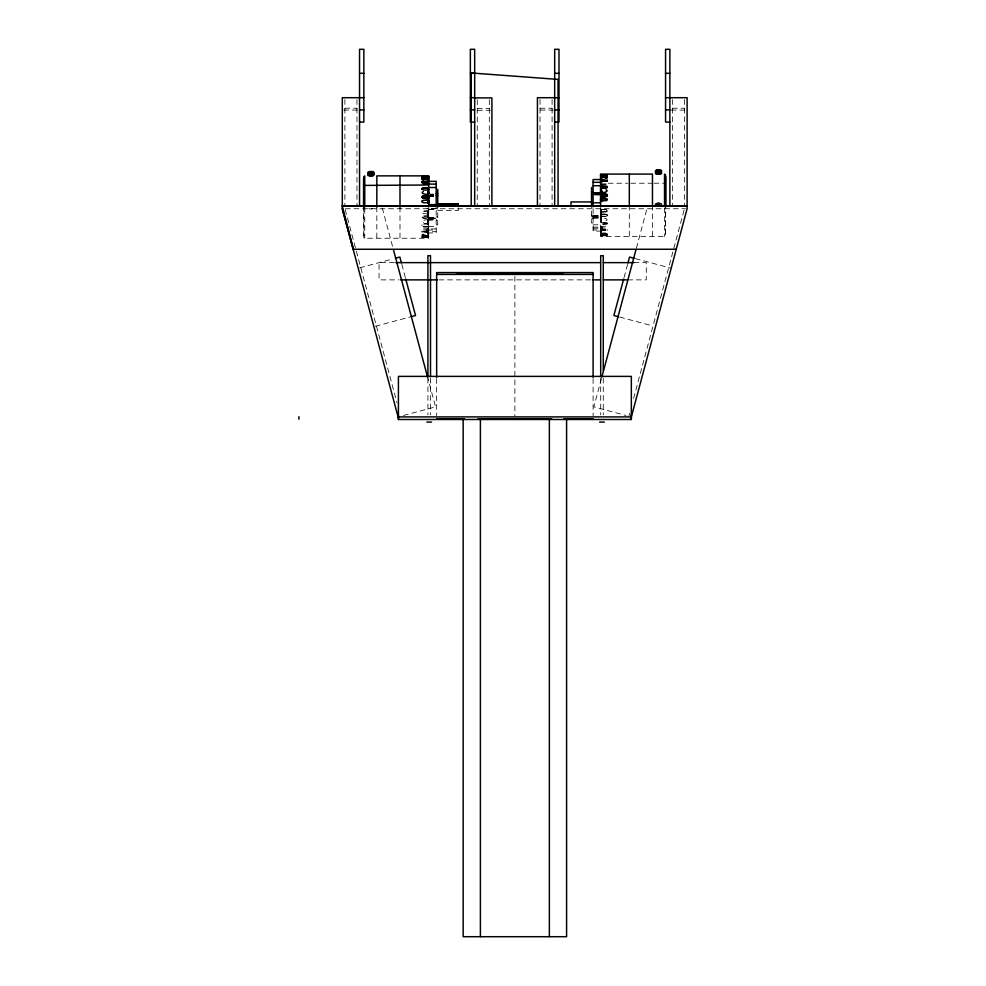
<?xml version="1.0" encoding="UTF-8"?>
<svg xmlns="http://www.w3.org/2000/svg" width="986" height="986" viewBox="0 0 986 986"><rect width="100%" height="100%" fill="white"/><g stroke="black" fill="none" stroke-linecap="round" stroke-linejoin="round"><path stroke-width="0.74" stroke-dasharray="4.93 3.7" d="M607.29 211.164L606.291 209.698L606.932 210.055M428.713 224.118C420.061 221.357 420.024 229.109 428.713 226.398M607.339 223.267L605.885 224.623L600.585 224.623M624.064 277.522L627.589 264.371M601.423 378.686L593.868 406.873L625.925 415.463M636.401 248.139L647.124 208.083M628.834 416.24L629.635 413.27M633.616 398.393L684.617 208.083M428.713 230.662L421.946 231.439L428.713 232.055M422.131 235.95L423.006 236.751L428.713 236.788M607.154 211.423L600.585 212.113M428.713 215.86L423.401 215.835L421.996 217.487L421.996 216.723L423.401 218.374L437.735 218.362M428.713 226.028C420.209 227.791 420.233 222.688 428.713 224.451M607.29 223.477L600.585 224.241M600.585 230.909L607.339 230.157L600.585 229.405M428.713 216.094L422.131 216.476M591.551 216.575L605.885 216.587C609.521 216.094 604.208 212.594 607.154 214.96M423.401 236.726L421.946 236.886L427.739 237.047M428.713 237.663L421.946 237.503L428.713 237.343M421.996 235.642L427.739 235.272M606.932 234.261L606.291 233.522L601.546 233.485M600.585 235.001L607.29 234.631L606.291 234.101M428.713 231.192L421.946 231.932L428.713 232.684M600.585 230.428L607.339 229.664L600.585 228.875M593.104 216.328L606.932 216.168M600.585 207.738L600.585 236.467L664.527 236.467L665.488 235.876L665.488 205.273M372.807 208.403L370.81 209.143L368.813 208.403M359.73 267.81L392.625 258.998M375.383 326.267L409.732 317.061M403.496 415.463L435.553 406.873L427.998 378.686M606.932 234.249L601.546 234.421M428.713 211.25C425.188 209.34 420.714 212.421 422.353 213.444M601.546 212.039L606.291 212.015M601.546 235.272L607.339 235.112L605.885 234.951M600.585 235.888L607.339 235.716L600.585 235.555M605.885 220.864C610.371 218.978 601.842 216.982 600.585 218.596M428.713 235.851L421.996 236.418M423.401 234.064L421.996 234.643L428.713 235.013M344.89 108.213L356.957 108.213M540.02 108.213L552.086 108.213M672.452 108.213L684.518 108.213M477.249 108.411L489.315 108.411M343.744 110.062L358.115 110.062M540.303 110.062L553.232 110.062M671.306 110.062L685.677 110.062M477.544 110.259L490.473 110.259M608.14 183.223L627.786 183.223M630.744 183.223L652.461 183.223M653.965 183.223L664.527 183.223M594.595 192.406L600.585 192.529M594.595 192.726L600.585 192.726M594.595 192.985L600.585 192.985M594.595 193.281L600.585 193.281M594.595 193.601L600.585 193.601M594.595 193.922L600.585 193.922M430.204 194.18L433.298 194.18M430.204 194.304L433.298 194.304M594.595 194.217L600.585 194.217M430.204 194.501L433.298 194.501M594.595 194.476L600.585 194.476M430.204 194.76L433.298 194.76M594.595 194.797L600.585 194.797M594.595 194.846L600.585 194.846M430.204 195.068L433.298 195.068M430.204 195.388L433.298 195.388M428.713 195.709L433.298 195.709M428.713 196.004L433.298 196.004M430.204 196.263L433.298 196.263M430.204 196.46L433.298 196.46M436.194 208.453L427.024 208.243M345.383 208.749L685.566 208.749M428.713 209.291L436.194 209.291M600.585 209.229L601.546 209.229L601.546 212.113M428.713 209.525L436.194 209.537M600.585 209.476L606.291 209.771M600.585 209.673L605.885 209.599M600.585 209.981L601.546 209.981M600.585 210.301L601.546 210.289M437.735 210.499L458.293 210.499L458.293 207.947M600.585 210.622L601.546 210.61M427.739 211.004L428.713 211.004L427.739 211.09L427.739 213.9M600.585 210.93L601.546 210.93M600.585 211.214L601.546 211.214M600.585 211.435L601.546 211.435M428.713 211.46L423.401 211.374M600.585 211.608L601.546 211.596M427.739 211.768L428.713 211.756M600.585 211.682L601.546 211.682M427.739 212.076L428.713 212.076M427.739 212.397L428.713 212.397M427.739 212.717L428.713 212.705M427.739 213.001L428.713 212.988M600.585 212.988L601.546 213.013M427.739 213.222L428.713 213.222M600.585 213.161L601.546 213.173M427.739 213.469L428.713 213.469M600.585 213.383L601.546 213.395M600.585 213.666L601.546 213.679M422.649 213.555L428.713 213.9M600.585 213.974L605.885 214.073M600.585 214.295L605.885 214.307M427.739 214.689L428.713 214.714L427.739 214.775L427.739 218.35M600.585 214.615L601.546 214.628M600.585 214.899L601.546 214.911M427.739 214.96L428.713 214.96M591.551 215.084L593.104 215.084M600.585 215.121L601.546 215.145M427.739 215.17L428.713 215.182M600.585 215.281L601.546 215.305M427.739 215.453L428.713 215.466M593.104 215.712L600.585 215.712M593.104 215.872L600.585 215.872M593.104 216.07L600.585 216.07M427.739 216.402L428.713 216.415M600.585 216.563L606.291 216.489M427.739 216.673L428.713 216.698M427.739 216.908L428.713 216.92M436.194 216.871L437.735 216.871M593.104 216.945L600.585 216.945M427.739 217.068L428.713 217.093M593.104 217.265L601.546 217.203L601.546 224.623M428.713 217.536L436.194 217.487M593.104 217.573L601.546 217.45M428.713 217.659L436.194 217.659M600.585 217.684L601.546 217.684M428.713 217.857L436.194 217.857M593.104 217.82L601.546 217.955M422.131 217.733L436.194 218.116M593.104 218.017L600.585 218.042M600.585 218.276L601.546 218.276M428.713 218.732L436.194 218.732M591.551 218.756L593.104 218.756M428.713 218.991L427.739 218.991L427.739 226.398M600.585 218.917L601.546 218.917M427.739 219.077L436.194 219.052M600.585 219.2L601.546 219.188M428.713 219.348L436.194 219.299M600.585 219.422L601.546 219.422M427.739 219.471L436.194 219.607M600.585 219.582L601.546 219.582M427.739 219.755L436.194 219.829M427.739 220.063L436.194 219.977M428.713 220.371C427.443 218.769 418.927 220.753 423.401 222.651M600.585 220.445L601.546 220.359M436.194 220.544L437.735 220.544M600.585 220.605L601.546 220.605M427.739 220.704L428.713 220.691M600.585 220.839L601.546 220.864M427.739 220.975L428.713 220.975M427.739 221.209L428.713 221.209M600.585 221.111L601.546 221.111M427.739 221.369L428.713 221.369M600.585 221.431L601.546 221.419M600.585 221.751L601.546 221.751M600.585 222.06L601.546 222.06M427.739 222.22L428.713 222.22M607.339 223.637L606.291 222.368L600.585 222.294L601.546 222.343M427.739 222.38L428.713 222.392M427.739 222.651L428.713 222.651M600.585 222.663L607.29 223.428M427.739 222.898L428.713 222.898M593.104 223.009L591.551 223.009L591.551 208.256M427.739 223.206L428.713 223.206M427.739 223.539L428.713 223.526M427.739 223.847L428.713 223.847M427.739 224.352L428.713 224.352M436.194 224.796L437.735 224.796L437.735 207.06M593.104 224.808L600.585 224.808M600.585 226.336L605.885 226.336M428.713 226.595L436.194 226.595M600.585 226.497L601.546 226.484M600.585 226.718L601.546 226.718M600.585 227.002L601.546 227.002M593.104 227.15L602.273 227.15L602.273 229.948L593.104 229.948M600.585 227.322L601.546 227.31M600.585 227.643L601.546 227.63M428.713 228.025L427.739 228.025L427.739 237.663M600.585 227.951L605.885 228.086M423.401 228.123L428.713 228.123M593.104 228.222L601.546 228.234M600.585 228.407L601.546 228.407M427.739 228.505L428.713 228.505M600.585 228.653L601.546 228.653M427.739 228.789L428.713 228.777M436.194 228.937L427.024 228.937L427.024 231.722L436.194 231.722M600.585 229.159L601.546 229.159M427.739 229.43L428.713 229.418M423.401 229.861L428.713 229.726M600.585 229.8L601.546 229.8M427.739 230.021L436.194 230.009M427.739 230.268L428.713 230.268M600.585 230.268L601.546 230.268M427.739 230.428L428.713 230.441M600.585 230.65L601.546 230.662M427.739 230.946L428.713 230.946M601.546 231.143L593.104 231.032L593.104 207.516M600.585 231.229L601.546 231.254M427.739 231.574L428.713 231.574M600.585 231.39L601.546 231.574L600.585 231.611M427.739 231.895L428.713 231.895M600.585 231.895L601.546 231.895M427.739 232.203L428.713 232.215M600.585 232.289L601.546 232.289M427.739 232.437L428.713 232.449M600.585 232.536L601.546 232.536M427.739 233.004L436.194 232.819L436.194 208.021M427.739 233.029L428.713 233.029M427.739 233.362L428.713 233.362M600.585 233.226L607.339 232.758L605.885 232.289M427.739 233.67L428.713 233.67M665.488 233.818L665.735 205.273M600.585 234.052L606.291 233.522M427.739 234.323L428.713 234.323M363.797 235.605L363.551 207.06M422.131 235.937L427.739 236.221M363.797 207.06L363.797 237.651L364.758 238.242L428.713 238.242L428.713 208.021M394.412 262.633L379.055 262.633L379.055 279.876L399.022 279.876M633.986 262.633L646.274 262.633L646.274 279.876L629.388 279.876M438.955 279.876L590.996 279.876M635.341 258.615L671.183 268.217M619.676 317.061L653.015 325.996M401.832 264.371L405.357 277.522M382.285 208.083L393.02 248.139M345.199 209.574L397.001 402.855M607.29 214.936L607.154 215.922L607.154 214.701M684.518 99.549L684.518 206.111M672.452 99.549L672.452 206.111M664.527 207.96L664.527 236.467M652.461 205.273L652.461 236.467M629.302 205.273L629.302 236.467M607.154 222.836L607.154 224.069M607.154 229.331L607.154 230.477M607.154 233.744L607.154 234.742M607.154 235.038L607.154 235.79M606.932 233.657L606.932 235.827M606.636 233.583L606.636 235.851M606.291 234.385L606.291 235.864M605.885 234.421L605.885 235.888M603.272 378.168L603.272 414.909M601.546 212.902L601.546 216.563M601.546 226.25L601.546 235.888M600.684 378.168L600.684 414.909M593.104 378.525L593.104 415.673M552.086 99.549L552.086 205.864M540.02 99.549L540.02 205.864M514.877 276.363L514.877 416.092M489.315 99.746L489.315 206.308M477.249 99.746L477.249 206.308M436.65 378.525L436.65 415.673M430.512 378.168L430.512 414.909M427.924 378.168L427.924 414.909M423.401 236.209L423.401 237.663M423.006 236.172L423.006 237.651M422.649 235.371L422.649 237.626M422.353 235.444L422.353 237.601M422.131 231.118L422.131 232.265M422.131 235.531L422.131 236.529M422.131 236.825L422.131 237.577M421.996 224.833L421.996 225.646M421.996 231.279L421.996 232.104M421.996 236.85L421.996 237.54M399.996 207.06L399.996 238.242M376.825 207.06L376.825 238.242M364.758 208.403L364.758 238.242M356.957 99.549L356.957 206.111M344.89 99.549L344.89 206.111M428.713 234.002L427.739 233.99L428.713 234.064"/><path stroke-width="1.48" d="M398.418 419.494L398.418 376.393L631.336 376.393L631.336 419.494L398.406 419.494L398.406 414.884M631.311 419.494L631.311 414.884M421.996 201.243L423.401 202.734L428.713 202.66M607.29 199.924L607.29 199.382M607.29 195.585L607.29 194.846M421.946 189.065L423.401 187.71L428.713 187.71M607.339 186.909L606.291 188.178L600.585 188.264L601.546 188.203M623.67 278.976L613.884 315.508L618.345 316.703M627.983 262.905L629.549 257.063L634.01 258.258M601.817 377.207L635.995 249.618M436.194 207.06L436.194 181.325L423.401 181.424L421.946 182.176L428.713 182.928M428.713 177.332L421.946 177.8L428.713 178.269M428.713 195.758L423.006 195.857L421.996 197.397C421.281 197.52 426.618 199.394 428.713 198.346M600.585 196.559C609.175 199.234 609.2 191.173 600.585 193.959M427.739 188.092C419.383 186.699 421.503 191.555 428.713 189.669M607.29 187.118L600.585 187.882M422.131 200.984L423.401 200.22L428.713 200.22M427.739 196.004L422.131 196.411M600.585 196.239L607.154 195.598M605.885 175.545C609.915 178.343 603.21 174.214 600.585 176.112M427.739 181.917C426.42 180.241 421.379 183.359 421.996 182.016M600.585 181.141L607.339 180.389L600.585 179.649M606.636 200.614L600.585 200.873M363.797 185.417L428.713 184.998M601.546 181.634L606.932 180.869M395.411 258.258L399.872 257.063L401.438 262.905M411.076 316.703L415.537 315.508L405.739 278.976M423.401 191.469C418.927 193.355 427.443 195.351 428.713 193.737M427.739 177.911L421.946 178.38L427.739 178.848L427.739 177.332M600.585 176.482L607.29 176.112L606.636 175.644M605.885 178.269L607.339 177.788L600.585 177.32M606.291 175.594L600.585 175.545M359.545 73.321L363.859 73.321M470.359 73.321L474.673 73.321M554.674 73.321L558.988 73.321M665.562 73.321L669.864 73.321M363.859 97.7L342.302 97.7L342.302 208.749L398.085 416.905M470.359 97.7L474.673 97.7M558.988 97.7L537.432 97.7L537.432 206.16M665.562 97.7L687.106 97.7L687.106 208.749L631.336 416.905L398.418 416.905M474.673 97.897L491.903 97.897L491.903 206.357M359.545 109.89L363.859 109.89M470.359 109.89L474.673 109.89M554.674 109.89L558.988 109.89M665.562 109.89L669.864 109.89M359.545 122.079L363.859 122.079L363.859 49.3L359.545 49.3L359.545 206.16M474.673 122.079L470.359 122.079L470.359 49.3L474.673 49.3L474.673 206.357M554.674 122.079L558.988 122.079L558.988 49.3L554.674 49.3L554.674 206.16M669.864 122.079L665.562 122.079L665.562 49.3L669.864 49.3L669.864 206.16M656.688 169.74L660.065 169.74M369.232 171.527L372.609 171.527M656.688 174.091L660.065 174.091M600.585 174.67L607.339 174.83L600.585 174.99M369.232 175.865L372.609 175.865M428.713 176.445L421.996 176.568L428.713 176.765M600.585 178.269L601.546 178.269M428.713 179.107L421.946 179.575L423.401 180.044M600.585 179.538L593.104 179.538L593.104 206.801M427.739 180.044L428.713 180.044M601.546 180.142L607.339 180.882M593.104 182.336L600.585 182.336M422.353 182.644L427.739 183.421M428.713 184.099L436.194 184.099M423.401 184.246L428.713 184.246M600.585 184.209L605.885 184.209M593.104 185.738L600.585 185.738M600.585 185.935L605.885 185.935L607.339 187.278M600.585 186.305L607.29 187.069M428.713 187.525L436.194 187.525M600.585 188.486L601.546 188.486M600.585 188.807L601.546 188.807L601.546 186.305M427.739 189.756L428.713 189.756M600.585 189.682L601.546 189.682L601.546 193.256M600.585 190.964L601.546 190.964M600.585 191.124L601.546 191.124M428.713 191.469L427.739 191.469L427.739 193.737M600.585 191.358L601.546 191.358M600.585 191.641L601.546 191.641M591.551 191.789L593.104 191.789M600.585 191.95C601.842 193.564 610.371 191.58 605.885 189.682M600.585 192.27L601.546 192.27M427.739 192.738L428.713 192.738M600.585 192.59L601.546 192.59M427.739 192.911L428.713 192.911M427.739 193.133L428.713 193.133M427.739 193.416L428.713 193.416M436.194 193.564L437.735 193.564M591.551 193.971L593.104 193.971M601.546 194.193L607.154 194.846M600.585 195.24L601.546 195.413M436.194 195.746L437.735 195.746M600.585 195.635L601.546 195.635M600.585 195.918L601.546 195.918M427.739 197.04L428.713 197.04M427.739 197.2L428.713 197.2M427.739 197.434L428.713 197.434M427.739 197.718L428.713 197.718M422.131 197.631L428.713 198.038M600.585 198.432L607.154 199.123M428.713 198.667L427.739 198.667L427.739 195.758M601.546 198.519L606.291 198.617M600.585 198.864L601.546 198.864L600.585 199.11M600.585 199.345L601.546 199.345M600.585 199.616L601.546 199.616M600.585 199.936L601.546 199.936M600.585 200.257L601.546 200.257M427.739 200.725L428.713 200.651M600.585 200.577L601.546 200.577M427.739 200.885L428.713 200.885M427.739 201.119L428.713 201.119M600.585 201.082L601.546 201.082M600.585 201.329L601.546 201.243M427.739 201.403L428.713 201.403M427.739 201.711L428.713 201.711M591.551 201.933L570.993 201.933L570.993 206.641M427.739 202.031L428.713 202.031M427.739 202.352L428.713 202.352M593.104 202.808L600.585 202.808M427.739 202.857L428.713 203.017L427.739 203.104L427.739 200.22M437.735 203.72L458.293 203.72L458.293 206.703M437.735 204.422L458.293 204.422M428.713 204.644L436.194 204.644M342.302 205.815L687.106 205.815M474.673 206.012L491.903 206.012M687.106 206.16L342.302 206.16L353.518 249.261M676.248 249.261L353.161 249.261L342.302 208.749M395.953 262.633L600.203 262.633M603.272 262.633L633.986 262.633M456.949 273.295L562.636 273.295M436.65 274.416L593.104 274.416M400.55 279.876L437.414 279.876M592.524 279.876L600.203 279.876M603.272 279.876L627.848 279.876M436.65 418.742L464.258 418.742M478.062 418.742L551.692 418.742M563.955 418.742L593.104 418.742M426.839 422.082L431.597 422.082M599.599 422.082L604.356 422.082M421.946 188.683L422.649 189.46M421.996 201.785L422.649 202.475M393.414 249.618L427.604 377.207M665.735 176.728L665.735 206.37M665.488 174.67L665.488 205.273M664.527 174.091L664.527 205.273M661.47 206.247L661.47 204.028L658.475 202.919L655.493 204.028L655.493 206.247M658.475 170.479L658.475 172.032M658.475 172.23L658.475 173.782M652.461 205.273L652.461 174.091L600.585 174.091L600.585 206.801M629.302 174.091L629.302 205.273M607.154 175.804L607.154 176.79M607.154 180.068L607.154 181.214M607.154 186.477L607.154 187.71M607.154 194.599L607.154 195.832M606.932 175.718L606.932 176.876M606.291 174.682L606.291 176.149M605.885 174.67L605.885 176.112M603.272 370.514L603.272 255.719L600.684 255.719L600.684 376.64M601.546 176.112L601.546 177.061M601.546 177.32L601.546 179.403M601.546 179.649L601.546 182.324M601.546 193.959L601.546 196.559M601.546 198.432L601.546 201.329M601.066 174.67L601.066 175.607M593.104 377.293L593.104 272.58L436.65 272.58L436.65 377.293M591.551 187.537L591.551 206.961M566.593 419.494L566.593 936.7L463.161 936.7L463.161 419.494M558.064 206.16L558.064 79.41L471.222 72.964L471.222 206.16M549.362 419.494L549.362 936.7M514.877 272.58L514.877 274.416M480.392 419.494L480.392 936.7M437.735 189.324L437.735 207.06M430.512 376.64L430.512 255.719L427.924 255.719L427.924 376.64M428.713 207.06L428.713 175.865L376.825 175.865L376.825 207.06M427.739 179.107L427.739 181.177M427.739 181.424L427.739 184.099M427.739 187.71L427.739 190.039M422.649 177.431L422.649 178.749M422.353 177.505L422.353 178.676M422.131 177.603L422.131 178.577M422.131 181.855L422.131 182.989M421.996 177.702L421.996 178.478M421.996 188.474L421.996 189.287M399.996 175.865L399.996 207.06M370.81 172.267L370.81 173.819M370.81 174.004L370.81 175.557M364.758 175.865L364.758 207.06M363.797 176.457L363.797 207.06M363.551 178.503L363.551 207.06M298.894 416.647L298.894 419.235M656.738 204.854C659.129 209.205 661.52 201.686 656.738 204.854M661.47 170.479L655.493 170.479L655.493 172.032L661.47 172.032L661.47 170.479M373.793 172.267L367.815 172.267L367.815 173.819L373.793 173.819L373.793 172.267M661.47 172.23L655.493 172.23L655.493 173.782L661.47 173.782L661.47 172.23M373.793 174.004L367.815 174.004L367.815 175.557L373.793 175.557L373.793 174.004"/></g></svg>
